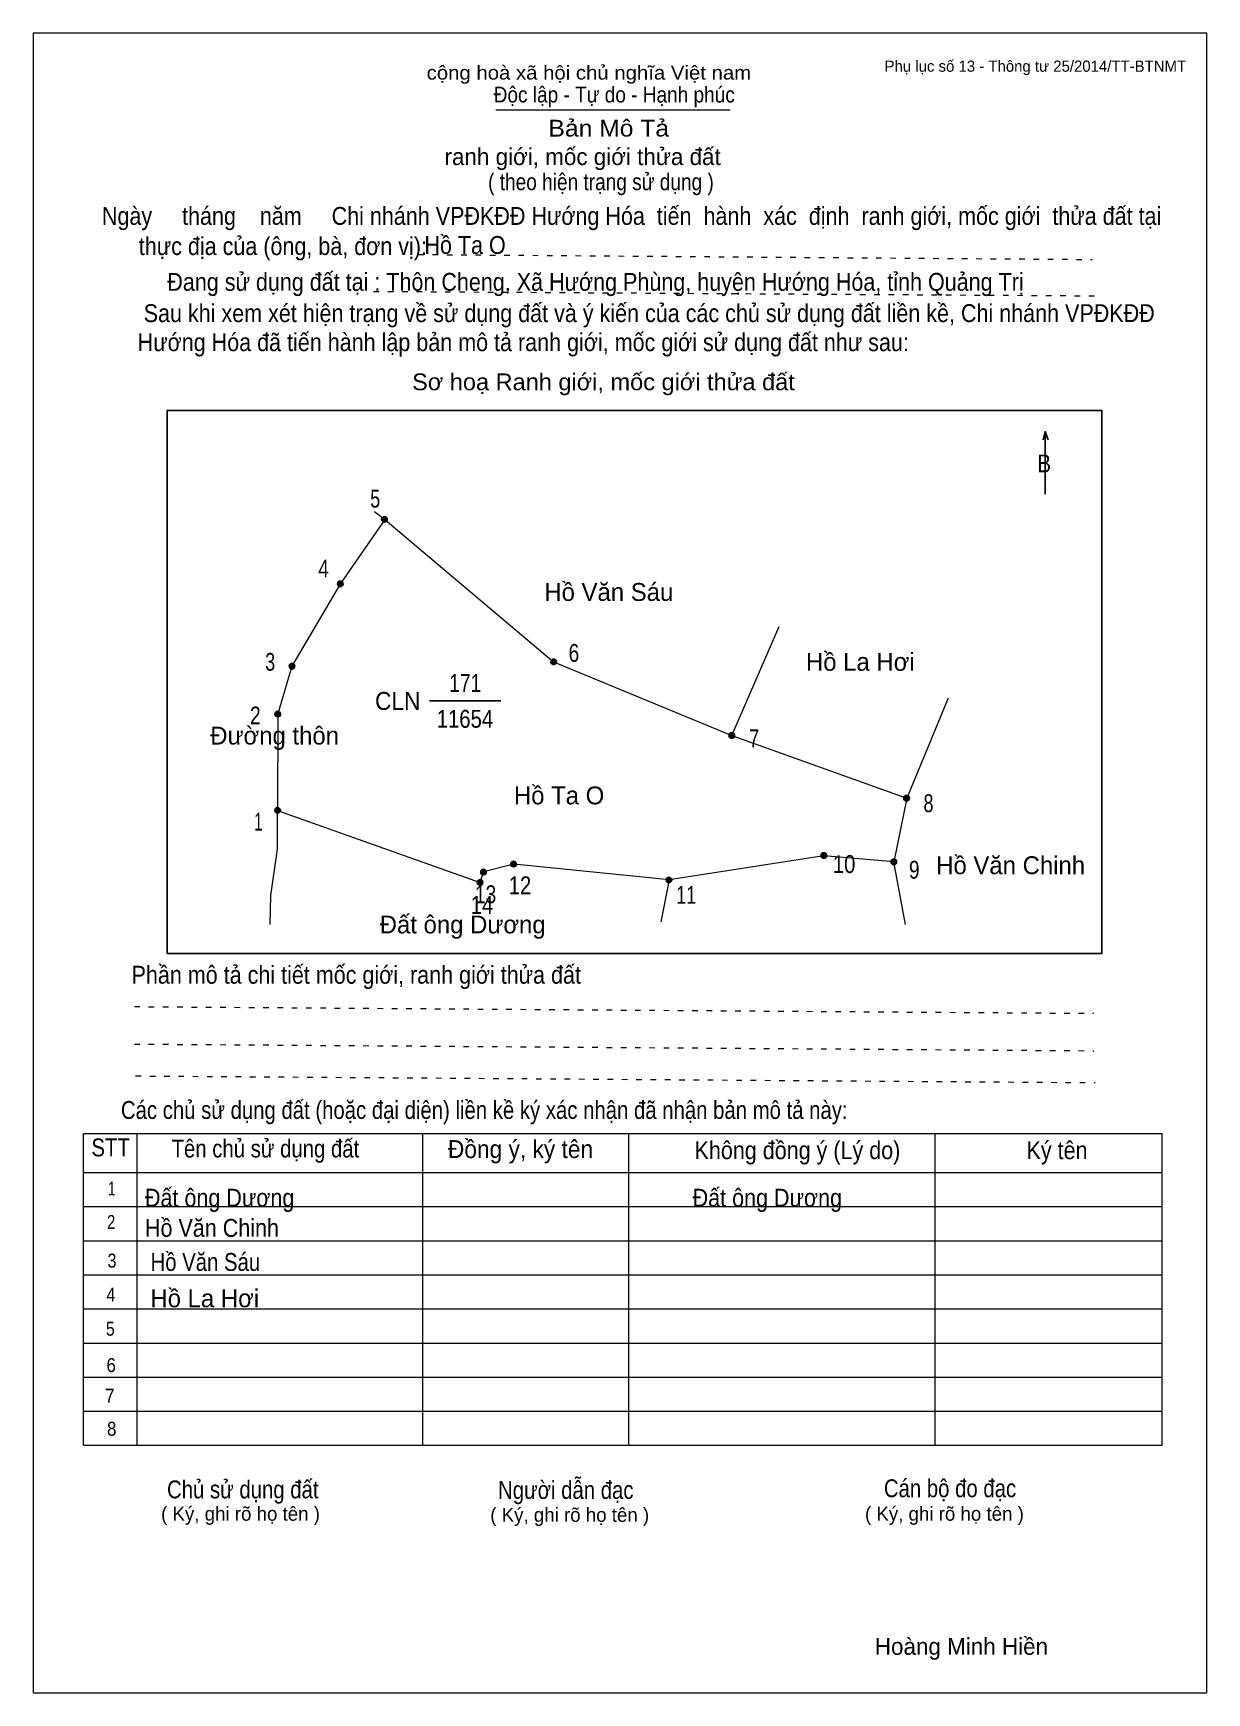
# Model space of a CAD drawing. Header units: centimetres. Extents: x 0 to 21, y 0 to 29.7.
import ezdxf
from ezdxf.enums import TextEntityAlignment as Align

# ---------------------------------------------------------------- set-up
doc = ezdxf.new("R2010")
doc.units = ezdxf.units.CM
doc.header["$LTSCALE"] = 0.13
doc.linetypes.add('DOTTED', pattern=[1.5, 0.3, -1.2])
for name, color, linetype, lineweight in [('1', 7, 'Continuous', 13), ('32', 7, 'Continuous', 25), ('33', 7, 'Continuous', 25), ('6', 7, 'Continuous', 13), ('62', 7, 'Continuous', 13)]:
    doc.layers.add(name, color=color, linetype=linetype, lineweight=lineweight)
doc.layers.add('34', color=7, linetype='Continuous')
doc.layers.add('63', color=7, linetype='Continuous')

msp = doc.modelspace()

# ---------------------------------------------------------------- hatches: boundary and pattern name
at = {"layer": '32'}
for points in [[(6.3353, 21.0003, 1), (6.2353, 21.0003, 1)], [(5.545, 19.8458, 1), (5.445, 19.8458, 1)], [(4.6811, 18.3717, 1), (4.5811, 18.3717, 1)], [(9.3628, 18.4503, 1), (9.2628, 18.4503, 1)], [(4.4264, 17.5158, 1), (4.3264, 17.5158, 1)], [(12.5498, 17.1329, 1), (12.4498, 17.1329, 1)], [(15.6776, 16.0098, 1), (15.5776, 16.0098, 1)], [(4.423, 15.7921, 1), (4.323, 15.7921, 1)], [(8.6454, 14.8308, 1), (8.5454, 14.8308, 1)], [(14.1961, 14.9841, 1), (14.0961, 14.9841, 1)], [(15.4497, 14.8701, 1), (15.3497, 14.8701, 1)], [(8.1069, 14.6883, 1), (8.0069, 14.6883, 1)], [(11.4256, 14.5459, 1), (11.3256, 14.5459, 1)], [(8.0454, 14.5003, 1), (7.9454, 14.5003, 1)]]:
    msp.add_hatch(color=256, dxfattribs=at).paths.add_polyline_path(points)

# ---------------------------------------------------------------- linework, layer by layer
at = {"layer": '1'}
msp.add_lwpolyline([(21, 0), (21, 29.7), (0, 29.7), (0, 0)], close=True, dxfattribs=at)
at = {"layer": '32'}
for centre in [(6.2853, 21.0003), (5.495, 19.8458), (4.6311, 18.3717), (9.3128, 18.4503), (4.3764, 17.5158), (12.4998, 17.1329), (15.6276, 16.0098), (4.373, 15.7921), (8.5954, 14.8308), (14.1461, 14.9841), (15.3997, 14.8701), (8.0569, 14.6883), (11.3756, 14.5459), (7.9954, 14.5003)]:
    msp.add_circle(centre, 0.05, dxfattribs=at)
at = {"layer": '33'}
msp.add_line((7.09, 17.75), (8.37, 17.75), dxfattribs=at)
at = {"layer": '6'}
for p, q in [((6.11, 21.14), (6.29, 21)), ((6.11, 21.14), (6.29, 21)), ((6.29, 21), (9.31, 18.45)), ((6.29, 21), (9.31, 18.45)), ((12.5, 17.13), (13.35, 19.08)), ((12.5, 17.13), (13.35, 19.08)), ((16.37, 17.8), (15.63, 16.01)), ((16.37, 17.8), (15.63, 16.01)), ((15.61, 13.75), (15.4, 14.87)), ((15.61, 13.75), (15.4, 14.87)), ((11.38, 14.55), (11.23, 13.8))]:
    msp.add_line(p, q, dxfattribs=at)
for points in [[(6.29, 21), (5.5, 19.85), (4.63, 18.37), (4.38, 17.52), (4.37, 15.79)], [(6.29, 21), (5.5, 19.85), (4.63, 18.37), (4.38, 17.52), (4.37, 15.79)], [(9.31, 18.45), (12.5, 17.13), (15.63, 16.01), (15.4, 14.87)], [(9.31, 18.45), (12.5, 17.13), (15.63, 16.01), (15.4, 14.87)], [(4.24, 13.75), (4.25, 14.27), (4.37, 15.1), (4.37, 15.79)], [(4.24, 13.75), (4.25, 14.27), (4.37, 15.1), (4.37, 15.79)], [(4.37, 15.79), (8, 14.5), (8.06, 14.69)], [(4.37, 15.79), (8, 14.5), (8.06, 14.69)], [(15.4, 14.87), (14.15, 14.98), (11.38, 14.55)], [(15.4, 14.87), (14.15, 14.98), (11.38, 14.55)], [(11.38, 14.55), (8.6, 14.83), (8.06, 14.69)], [(11.38, 14.55), (8.6, 14.83), (8.06, 14.69)]]:
    msp.add_lwpolyline(points, dxfattribs=at)
at = {"layer": '62'}
for p, q in [((8.28, 28.33), (12.47, 28.33)), ((0.9, 10.01), (20.2, 10.01)), ((0.9, 4.43), (0.9, 10.01)), ((1.86, 4.43), (1.86, 10.01)), ((6.97, 4.43), (6.97, 9.99)), ((10.66, 4.43), (10.66, 9.99)), ((16.14, 4.43), (16.14, 10.01)), ((20.2, 4.43), (20.2, 10.01)), ((0.9, 9.31), (20.2, 9.31)), ((0.9, 8.7), (20.2, 8.7)), ((0.9, 8.09), (20.2, 8.09)), ((0.9, 7.48), (20.2, 7.48)), ((0.9, 6.87), (20.2, 6.87)), ((0.9, 6.26), (20.2, 6.26)), ((0.9, 5.65), (20.2, 5.65)), ((0.9, 5.04), (20.2, 5.04)), ((0.9, 4.43), (20.2, 4.43))]:
    msp.add_line(p, q, dxfattribs=at)
at = {"layer": '62', "linetype": 'DOTTED'}
for p, q in [((6.89, 25.74), (18.95, 25.65)), ((6.09, 25.08), (19.04, 25)), ((1.81, 12.28), (18.98, 12.16)), ((1.81, 11.61), (18.98, 11.49)), ((1.83, 11.04), (19, 10.92))]:
    msp.add_line(p, q, dxfattribs=at)
at = {"layer": '62', "lineweight": 25}
for p, q in [((18.11, 22.58), (18.11, 21.45)), ((18.11, 22.57), (18.07, 22.42)), ((18.11, 22.57), (18.16, 22.42))]:
    msp.add_line(p, q, dxfattribs=at)
msp.add_lwpolyline([(2.4, 13.23), (19.12, 13.23), (19.12, 22.95), (2.4, 22.95)], close=True, dxfattribs=at)

# ---------------------------------------------------------------- texts
at = {"layer": '32'}
for s, width, p in [('5', 0.75, (6.12, 21.21)), ('4', 0.8, (5.195, 19.96)), ('6', 0.8, (9.675, 18.45)), ('3', 0.75, (4.24, 18.29)), ('2', 0.8, (3.975, 17.33)), ('7', 0.75, (12.9, 16.92)), ('8', 0.75, (16.02, 15.76)), ('1', 0.65, (4.03, 15.43)), ('10', 0.85, (14.51, 14.67)), ('9', 0.8, (15.765, 14.57)), ('12', 0.85, (8.71, 14.29)), ('14', 0.85, (8.03, 13.94)), ('13', 0.8, (8.095, 14.13)), ('11', 0.75, (11.685, 14.12))]:
    msp.add_text(s, height=0.32, dxfattribs=dict(at, width=width)).set_placement(p, align=Align.CENTER)
at = {"layer": '33'}
for s, p in [('Hồ Văn Sáu', (10.3, 19.54)), ('Hồ Văn Sáu', (10.3, 19.54)), ('Hồ La Hơi', (14.8, 18.29)), ('Đường thôn', (4.32, 16.97)), ('Hồ Ta O', (9.41, 15.9)), ('Hồ Văn Chinh', (17.49, 14.65)), ('Đất ông Dương', (7.685, 13.59)), ('Hồ La Hơi', (3.07, 6.9))]:
    msp.add_text(s, height=0.32, dxfattribs=at).set_placement(p, align=Align.CENTER)
for s, width, p in [('171', 0.8, (7.73, 17.91)), ('11654', 0.85, (7.725, 17.27))]:
    msp.add_text(s, height=0.32, dxfattribs=dict(at, width=width)).set_placement(p, align=Align.CENTER)
at = {"layer": '33', "width": 0.95}
msp.add_text('CLN', height=0.32, dxfattribs=at).set_placement((6.93, 17.59), align=Align.RIGHT)
at = {"layer": '34'}
for s, width, p in [('Hồ Ta O', 0.9, (7, 25.75)), ('Đất ông Dương', 0.9, (2, 8.7)), ('Đất ông Dương', 0.9, (11.8, 8.7)), ('Hồ Văn Chinh', 0.9, (2, 8.16)), ('Hồ Văn Sáu', 0.85, (2.1, 7.55))]:
    msp.add_text(s, height=0.32, dxfattribs=dict(at, width=width)).set_placement(p)
at = {"layer": '62'}
for s, height, width, p in [('cộng hoà xã hội chủ nghĩa Việt nam', 0.2474, 1.1, (7.04, 28.87)), ('Độc lập - Tự do - Hạnh phúc', 0.2828, 0.9, (8.24, 28.46)), ('Bản Mô Tả', 0.3, 1.1, (9.22, 27.85)), ('( theo hiện trạng sử dụng )', 0.3, 0.85, (8.14, 26.89)), ('Ngày     tháng    năm     Chi nhánh VPĐKĐĐ Hướng Hóa  tiến  hành  xác  định  ranh giới, mốc giới  thửa đất tại ', 0.32, 0.9, (1.23, 26.27)), ('thực địa của (ông, bà, đơn vị): ', 0.32, 0.9, (1.89, 25.73)), ('Đang sử dụng đất tại : Thôn Cheng, Xã Hướng Phùng, huyện Hướng Hóa, tỉnh Quảng Trị', 0.32, 0.9, (2.4, 25.09)), (' Sau khi xem xét hiện trạng về sử dụng đất và ý kiến của các chủ sử dụng đất liền kề, Chi nhánh VPĐKĐĐ ', 0.32, 0.9, (1.87, 24.53)), ('Hướng Hóa đã tiến hành lập bản mô tả ranh giới, mốc giới sử dụng đất như sau:', 0.32, 0.9, (1.87, 24.01)), ('Sơ hoạ Ranh giới, mốc giới thửa đất', 0.3, 1.05, (6.78, 23.31)), ('B', 0.32, 0.85, (17.97, 21.84)), ('Phần mô tả chi tiết mốc giới, ranh giới thửa đất ', 0.32, 0.9, (1.76, 12.69)), ('Các chủ sử dụng đất (hoặc đại diện) liền kề ký xác nhận đã nhận bản mô tả này:', 0.32, 0.85, (1.57, 10.27))]:
    msp.add_text(s, height=height, dxfattribs=dict(at, width=width)).set_placement(p)
msp.add_text('ranh giới, mốc giới thửa đất', height=0.3, dxfattribs=at).set_placement((7.36, 27.34))
for s, height, width, p in [('STT', 0.32, 0.85, (1.385, 9.6)), ('Tên chủ sử dụng đất', 0.32, 0.85, (4.155, 9.58)), ('Đồng ý, ký tên', 0.32, 0.95, (8.72, 9.57)), ('Không đồng ý (Lý do)', 0.32, 0.9, (13.675, 9.55)), ('Ký tên', 0.32, 0.9, (18.32, 9.55)), ('1', 0.25, 0.7, (1.405, 8.9)), ('2', 0.25, 0.8, (1.395, 8.3)), ('3', 0.25, 0.85, (1.41, 7.61)), ('4', 0.25, 0.85, (1.39, 7)), ('5', 0.25, 0.85, (1.38, 6.39)), ('6', 0.25, 0.9, (1.395, 5.74)), ('7', 0.25, 0.95, (1.37, 5.19)), ('8', 0.25, 0.9, (1.405, 4.6)), ('Người dẫn đạc', 0.32, 0.85, (9.53, 3.47)), ('Chủ sử dụng đất', 0.32, 0.85, (3.75, 3.48)), ('Cán bộ đo đạc', 0.32, 0.85, (16.405, 3.5))]:
    msp.add_text(s, height=height, dxfattribs=dict(at, width=width)).set_placement(p, align=Align.CENTER)
for p in [(3.71, 3.08), (9.6, 3.06), (16.305, 3.08)]:
    msp.add_text('( Ký, ghi rõ họ tên )', height=0.25, dxfattribs=at).set_placement(p, align=Align.CENTER)
at = {"layer": '63'}
msp.add_text('Phụ lục số 13 - Thông tư 25/2014/TT-BTNMT', height=0.2, dxfattribs=at).set_placement((20.63, 29.01), align=Align.RIGHT)
msp.add_text('Hoàng Minh Hiền', height=0.3, dxfattribs=at).set_placement((16.61, 0.68), align=Align.CENTER)

doc.saveas('drawing.dxf')
